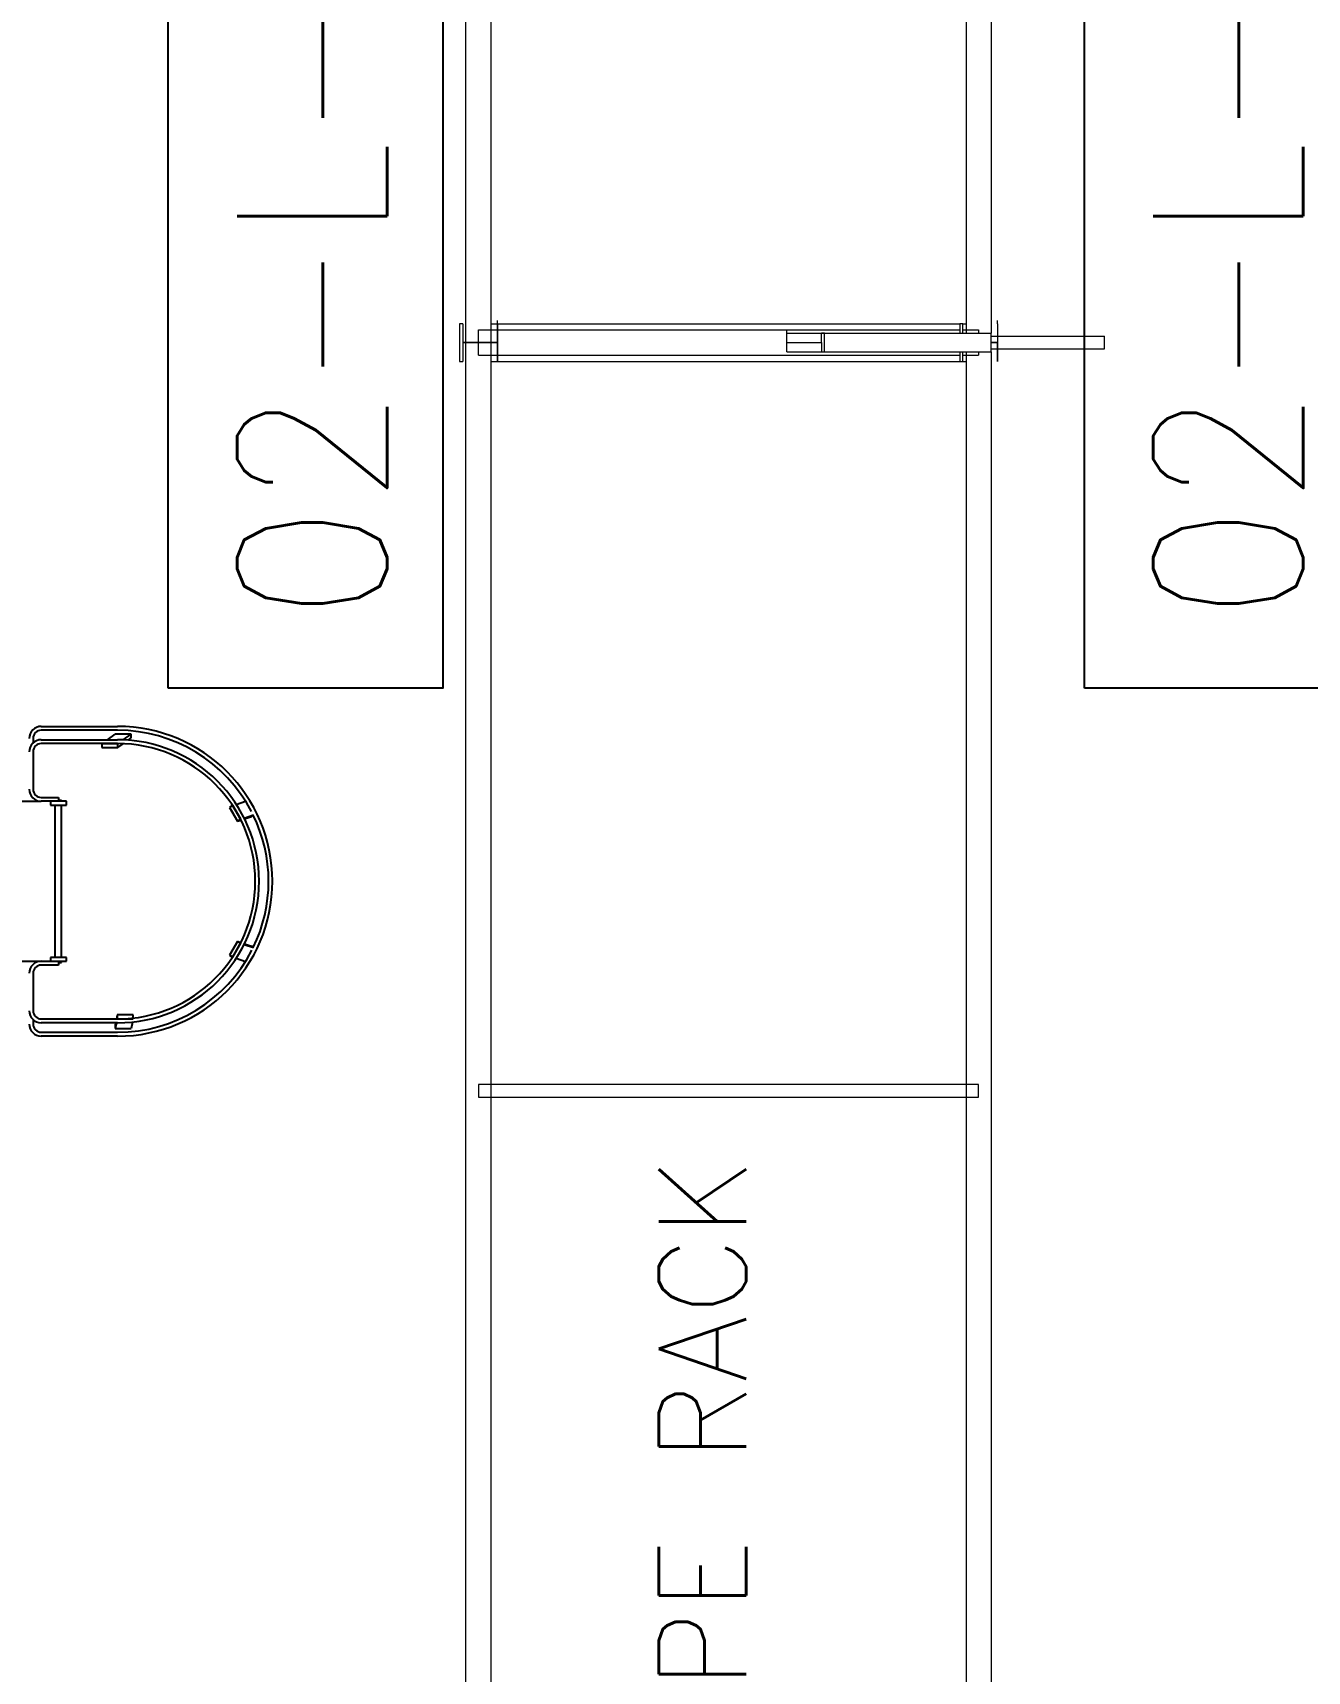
# Model space of a CAD drawing. Header units: inches. Extents: x 295136 to 296247, y 2627183 to 2627409.
# Drawn here: x 295234.32 to 295239.41, y 2627262.27 to 2627268.83 of the extents above; entities that cross this region are included whole.
import ezdxf
from ezdxf.enums import TextEntityAlignment as Align

# ---------------------------------------------------------------- set-up
doc = ezdxf.new("R2010")
doc.units = ezdxf.units.IN
doc.header["$MEASUREMENT"] = 0
for name, color, linetype in [('_Auto', 7, 'Continuous'), ('Default', 7, 'Continuous'), ('EQUIPMENT LAYOUT-EMBED 1_DWG$0$DwgTemplate', 7, 'Continuous'), ('Layer 1', 7, 'Continuous'), ('Layout', 6, 'Continuous')]:
    doc.layers.add(name, color=color, linetype=linetype)
doc.styles.add('HZTXT', font='txt_qlt.shx', dxfattribs={"width": 0.7, "bigfont": 'hztxt.shx'})
doc.styles.add('txt.shx', font='')
doc.styles.get('txt.shx').set_extended_font_data('txt.shx')

# ---------------------------------------------------------------- blocks, each defined once
blk = doc.blocks.new('A$C55974CAD')
at = {"layer": 'EQUIPMENT LAYOUT-EMBED 1_DWG$0$DwgTemplate', "color": 54, "lineweight": 25}
for p, q in [((34.38, 14.0375), (34.38, 13.9532)), ((35.02, 14.0375), (35.02, 13.9532)), ((34.1466, 13.9862), (34.1285, 13.9862)), ((34.3317, 13.9862), (34.1818, 13.9862)), ((35.2182, 13.9862), (35.0683, 13.9862)), ((35.2715, 13.9862), (35.2534, 13.9862)), ((34.0802, 13.6484), (34.0802, 13.9532)), ((34.0955, 13.9532), (34.0955, 13.6484)), ((34.1336, 13.6484), (34.1336, 13.9532)), ((34.1488, 13.9532), (34.1488, 13.6484)), ((34.3647, 13.8846), (34.3647, 13.9532)), ((34.38, 13.9532), (34.38, 13.9164)), ((34.3952, 13.9164), (34.38, 13.9164)), ((34.38, 13.9164), (34.38, 13.8529)), ((34.3952, 13.8529), (34.3952, 13.9164)), ((35.0048, 13.9164), (35.0048, 13.8529)), ((35.02, 13.9164), (35.0048, 13.9164)), ((35.02, 13.9164), (35.02, 13.9532)), ((35.02, 13.8529), (35.02, 13.9164)), ((35.0353, 13.9532), (35.0353, 13.8846)), ((35.2512, 13.6484), (35.2512, 13.9532)), ((35.2664, 13.9532), (35.2664, 13.6484)), ((35.3045, 13.6484), (35.3045, 13.9532)), ((35.3198, 13.9532), (35.3198, 13.6484)), ((34.38, 13.8846), (34.3647, 13.8846)), ((34.3749, 13.8846), (34.3749, 13.8719)), ((34.3749, 13.8719), (34.38, 13.8719)), ((34.38, 13.8529), (34.3952, 13.8529)), ((34.3952, 13.8973), (35.0048, 13.8973)), ((34.3952, 13.8719), (35.0048, 13.8719)), ((35.0048, 13.8529), (35.02, 13.8529)), ((35.0353, 13.8846), (35.02, 13.8846)), ((35.02, 13.8719), (35.0251, 13.8719)), ((35.0251, 13.8846), (35.0251, 13.8719)), ((35.2503, 13.7106), (35.2351, 13.7106)), ((35.2351, 13.7106), (35.2351, 13.6471)), ((35.2503, 13.6471), (35.2503, 13.7106)), ((35.2503, 13.7105), (35.2512, 13.7094)), ((34.1107, 13.6573), (34.1107, 13.5938)), ((34.1336, 13.6529), (34.1107, 13.6573)), ((34.126, 13.6573), (34.1107, 13.6573)), ((34.1336, 13.6558), (34.126, 13.6573)), ((34.1649, 13.6497), (34.1488, 13.6528)), ((34.1497, 13.6497), (34.1488, 13.6499)), ((34.1649, 13.6497), (34.1497, 13.6497)), ((34.1497, 13.6497), (34.1497, 13.5862)), ((34.1649, 13.6497), (34.1649, 13.6497)), ((34.1649, 13.5862), (34.1649, 13.6497)), ((34.1649, 13.6375), (34.1649, 13.6497)), ((35.2351, 13.6471), (35.2503, 13.6471)), ((35.2351, 13.6471), (35.2507, 13.6258)), ((35.2503, 13.6472), (35.2512, 13.6461)), ((35.2664, 13.6885), (35.2893, 13.6572)), ((35.2893, 13.5939), (35.2893, 13.6572)), ((34.1367, 13.5887), (34.1107, 13.5938)), ((34.1497, 13.5862), (34.1649, 13.5862)), ((35.2649, 13.6064), (35.2741, 13.5939)), ((35.266, 13.6258), (35.2893, 13.5939)), ((35.2741, 13.5939), (35.2893, 13.5939)), ((34.4045, 13.2002), (34.3969, 13.187)), ((34.3969, 13.187), (34.4519, 13.1552)), ((34.4044, 13.2), (34.4011, 13.1943)), ((34.4044, 13.2), (34.4044, 13.2)), ((34.4595, 13.1684), (34.4045, 13.2002)), ((34.4596, 13.1686), (34.4359, 13.182)), ((34.9955, 13.2002), (34.9405, 13.1684)), ((34.9481, 13.1552), (35.0031, 13.187)), ((34.9954, 13.2002), (34.9737, 13.1876)), ((34.9954, 13.2001), (34.9954, 13.2002)), ((35.0031, 13.187), (34.9955, 13.2002)), ((35.0027, 13.1878), (34.9997, 13.1929)), ((34.3921, 13.173), (34.3795, 13.1359)), ((34.4473, 13.1415), (34.4347, 13.1045)), ((34.4499, 13.1402), (34.4405, 13.1127)), ((34.4519, 13.1552), (34.4595, 13.1684)), ((34.4524, 13.156), (34.4553, 13.1611)), ((34.4595, 13.1684), (34.4549, 13.1547)), ((34.4595, 13.1684), (34.4596, 13.1686)), ((34.4596, 13.1686), (34.4595, 13.1684)), ((34.9405, 13.1684), (34.9481, 13.1552)), ((34.9405, 13.1683), (34.9439, 13.1625)), ((34.9405, 13.1683), (34.9405, 13.1683)), ((34.9405, 13.1683), (34.9451, 13.1547)), ((34.9501, 13.1402), (34.9596, 13.1124)), ((34.9528, 13.1415), (34.9655, 13.1043)), ((35.0079, 13.173), (35.0205, 13.1359)), ((34.4359, 13.1046), (34.4405, 13.1127)), ((34.9596, 13.1124), (34.9641, 13.1046))]:
    blk.add_line(p, q, dxfattribs=at)
for centre, radius, start, end in [((34.1285, 13.9532), 0.0483, 90, 180), ((34.1285, 13.9532), 0.033, 90, 180), ((34.1818, 13.9532), 0.0483, 90, 180), ((34.1818, 13.9532), 0.033, 90, 180), ((34.3317, 13.9532), 0.0483, 0, 90), ((34.3317, 13.9532), 0.033, 0, 90), ((35.0683, 13.9532), 0.0483, 90, 180), ((35.0683, 13.9532), 0.033, 90, 180), ((35.2182, 13.9532), 0.0483, 0, 90), ((35.2182, 13.9532), 0.033, 0, 90), ((35.2715, 13.9532), 0.0483, 0, 90), ((35.2715, 13.9532), 0.033, 0, 90), ((34.7, 13.6484), 0.6198, 180, 0), ((34.7, 13.6484), 0.6045, 180, 242.85046), ((34.7, 13.6484), 0.5664, 180, 0), ((34.7, 13.6484), 0.5512, 180, 0), ((34.7, 13.6484), 0.6045, 297.49592, 0), ((34.7, 13.6484), 0.6045, 244.00182, 296.0044)]:
    blk.add_arc(centre, radius, start, end, dxfattribs=at)
at = {"layer": 'Default', "color": 7, "lineweight": 25, "style": 'txt.shx'}
blk.add_text('PIPE RACK', height=0.35, dxfattribs=at).set_placement((31.0311, 11.4833), align=Align.TOP_LEFT)

msp = doc.modelspace()

# ---------------------------------------------------------------- linework, layer by layer
at = {"layer": '_Auto', "color": 7, "linetype": 'Continuous'}
for points in [[(295234.8576, 2627266.2055), (295234.8576, 2627271.1445), (295235.9552, 2627271.1445), (295235.9552, 2627266.2055)], [(295238.5226, 2627266.2055), (295238.5226, 2627271.1445), (295239.6202, 2627271.1445), (295239.6202, 2627266.2055)]]:
    msp.add_lwpolyline(points, close=True, dxfattribs=at)
at = {"layer": 'Layer 1', "color": 0, "lineweight": 5}
for points in [[(295236.149, 2627231.5747), (295236.0483, 2627231.5747), (295236.0483, 2627291.6727)], [(295236.149, 2627231.5747), (295236.149, 2627291.5972)], [(295238.0491, 2627273.5527), (295238.0491, 2627267.6259)], [(295238.1497, 2627273.5527), (295238.1497, 2627267.6259)], [(295236.0232, 2627267.6637), (295236.0232, 2627267.5127)], [(295236.0358, 2627267.6637), (295236.0232, 2627267.6637)], [(295236.0358, 2627267.6637), (295236.0358, 2627267.5882), (295236.1742, 2627267.5882)], [(295236.149, 2627267.6637), (295238.0239, 2627267.6637)], [(295236.1742, 2627267.6637), (295236.1742, 2627267.6763)], [(295236.1742, 2627267.5127), (295236.1742, 2627267.6637)], [(295236.1742, 2627267.6637), (295236.1742, 2627267.5127)], [(295238.0365, 2627267.6637), (295238.0239, 2627267.6637), (295238.0239, 2627267.6259)], [(295238.0365, 2627267.6259), (295238.0365, 2627267.6637)], [(295238.0365, 2627267.6637), (295238.0491, 2627267.6637)], [(295238.1749, 2627267.6637), (295238.1749, 2627267.6763)], [(295238.1749, 2627267.6637), (295238.1749, 2627267.5127), (295238.1749, 2627267.5882)], [(295238.1749, 2627267.6637), (295238.1749, 2627267.5882)], [(295236.1742, 2627267.5882), (295236.0358, 2627267.5882), (295236.0358, 2627267.5127)], [(295236.0986, 2627267.5379), (295236.0986, 2627267.6385), (295238.0239, 2627267.6385)], [(295237.3318, 2627267.6259), (295237.3318, 2627267.6385)], [(295237.3318, 2627267.5882), (295237.3318, 2627267.6259)], [(295237.3318, 2627267.5505), (295237.3318, 2627267.6259)], [(295237.3318, 2627267.5882), (295237.4702, 2627267.5882), (295237.4702, 2627267.6259)], [(295237.3318, 2627267.5505), (295237.3318, 2627267.6259), (295238.1497, 2627267.6259)], [(295237.3318, 2627267.5505), (295238.1497, 2627267.5505), (295238.1497, 2627267.6259)], [(295237.3318, 2627267.5882), (295237.4702, 2627267.5882)], [(295237.3318, 2627267.5505), (295237.3318, 2627267.5882)], [(295237.4828, 2627267.6259), (295237.4702, 2627267.6259)], [(295237.4702, 2627267.5882), (295237.4702, 2627267.5505)], [(295237.4828, 2627267.5505), (295237.4828, 2627267.6259)], [(295238.0365, 2627267.6385), (295238.0994, 2627267.6385)], [(295238.0994, 2627267.6385), (295238.0994, 2627267.6259)], [(295238.1497, 2627267.563), (295238.6027, 2627267.563), (295238.6027, 2627267.6133)], [(295238.1497, 2627267.6133), (295238.6027, 2627267.6133)], [(295238.1497, 2627267.5882), (295238.1749, 2627267.5882)], [(295238.1749, 2627267.5882), (295238.1497, 2627267.5882)], [(295236.0232, 2627267.5127), (295236.0358, 2627267.5127)], [(295236.0986, 2627267.5379), (295238.0239, 2627267.5379)], [(295236.149, 2627267.5127), (295238.0239, 2627267.5127)], [(295236.1742, 2627267.5127), (295236.1742, 2627267.5253)], [(295237.4702, 2627267.5505), (295237.4828, 2627267.5505)], [(295238.0239, 2627267.5505), (295238.0239, 2627267.5127), (295238.0365, 2627267.5127)], [(295238.0365, 2627267.5127), (295238.0365, 2627267.5505)], [(295238.0365, 2627267.5379), (295238.0994, 2627267.5379)], [(295238.0365, 2627267.5127), (295238.0491, 2627267.5127)], [(295238.0491, 2627267.5505), (295238.0491, 2627261.6237)], [(295238.0994, 2627267.5505), (295238.0994, 2627267.5379)], [(295238.1497, 2627267.5505), (295238.1497, 2627261.6237)], [(295238.1749, 2627267.5127), (295238.1749, 2627267.5253)], [(295238.0994, 2627264.5682), (295238.0994, 2627264.6185), (295236.0986, 2627264.6185), (295236.0986, 2627264.5682), (295238.0994, 2627264.5682)]]:
    msp.add_lwpolyline(points, dxfattribs=at)

# ---------------------------------------------------------------- block references
at = {"layer": 'Layout', "rotation": 90}
msp.add_blockref('A$C55974CAD', (295248.3027, 2627230.7321), dxfattribs=at)

# ---------------------------------------------------------------- texts
at = {"layer": '_Auto', "color": 7, "style": 'HZTXT', "width": 0.9}
for s, p in [('02-L-0116', (295235.733, 2627266.474)), ('02-L-0117', (295239.3981, 2627266.474))]:
    msp.add_text(s, height=0.6, rotation=90, dxfattribs=at).set_placement(p)

doc.saveas('drawing.dxf')
